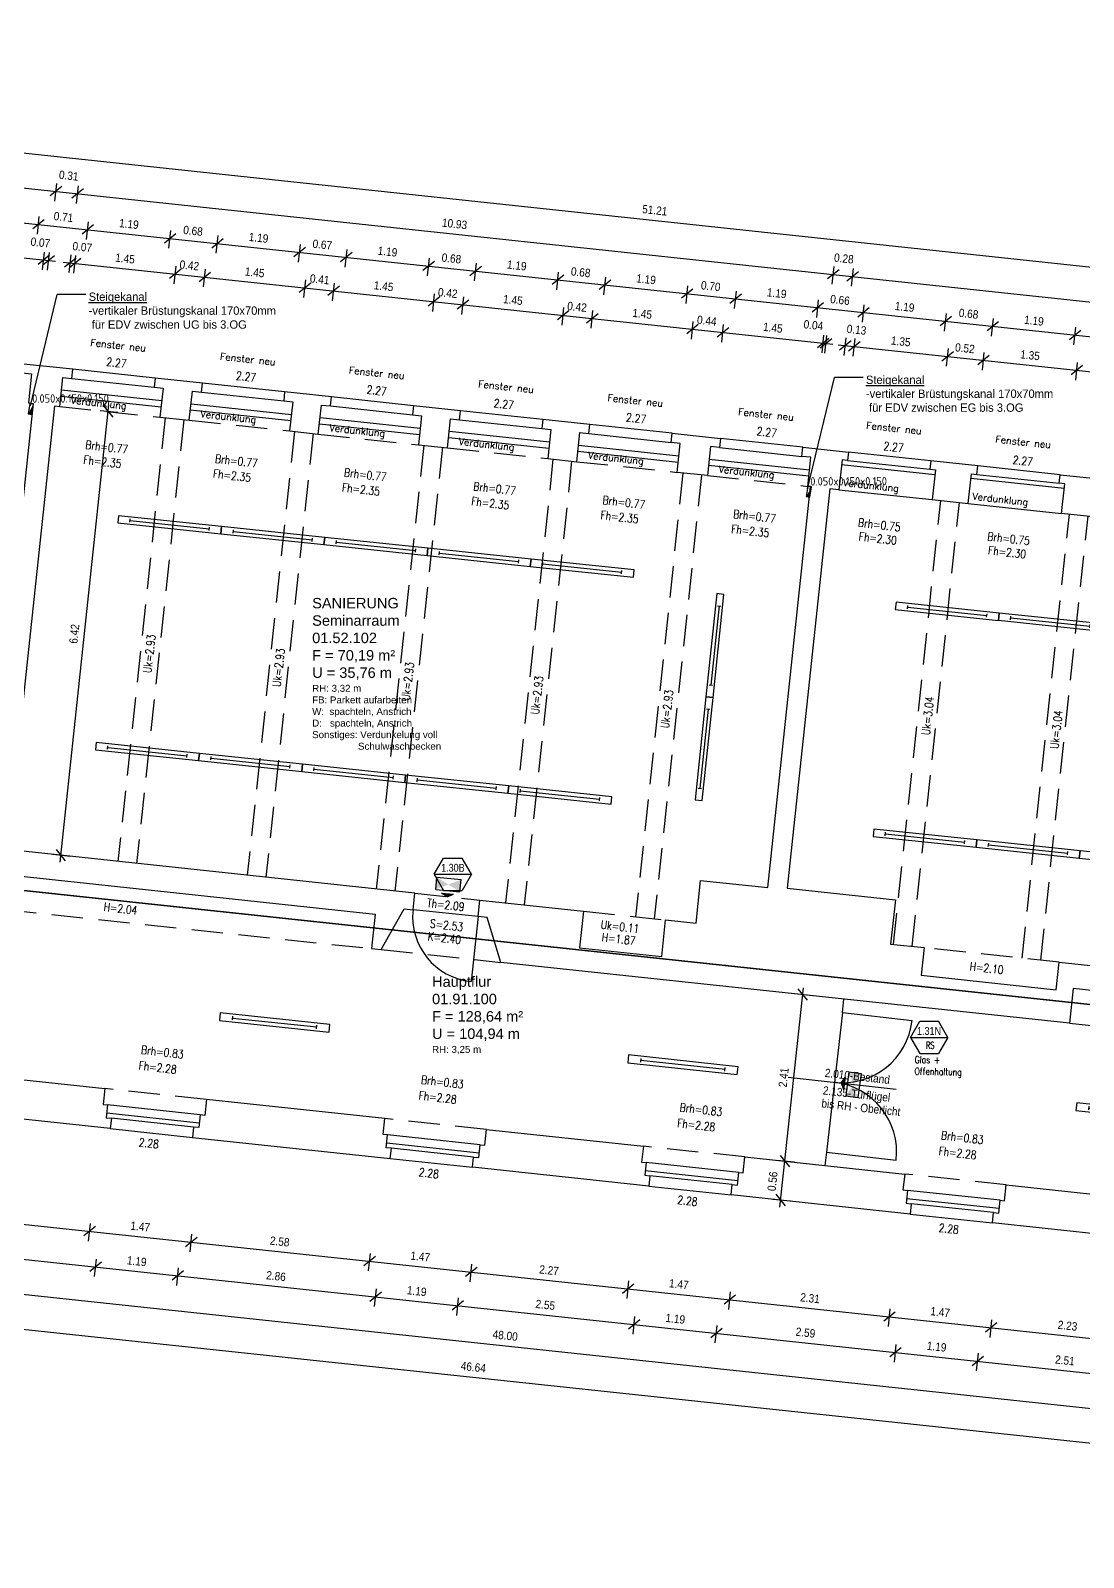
# Model space of a CAD drawing. Header units: metres. Extents: x -1139 to -992, y 249 to 309.
# Drawn here: x -1067.98 to -1052.84, y 276.57 to 298.53 of the extents above; entities that cross this region are included whole.
import ezdxf
from ezdxf.enums import TextEntityAlignment as Align

# ---------------------------------------------------------------- set-up
doc = ezdxf.new("R2010")
doc.units = ezdxf.units.M
doc.header["$LTSCALE"] = 0.03
for name, pattern in [('AUSGEZOGEN', [0]), ('DASHED', [0]), ('DOT', [6, 0, -6]), ('GESTRICHELT', [9, 6, -3]), ('GESTRICHELT2', [4.5, 3, -1.5]), ('STRICHLINIE', [19.05, 12.7, -6.35])]:
    doc.linetypes.add(name, pattern=pattern)
doc.layers.get('0').update_dxf_attribs({"linetype": 'CONTINUOUS'})
for name, color, linetype in [('A_ansicht', 9, 'DASHED'), ('A_bemaßung', 2, 'CONTINUOUS'), ('A_BRANDSCHUTZ', 10, 'CONTINUOUS'), ('A_Elektro', 1, 'STRICHLINIE'), ('A_Fenster', 7, 'CONTINUOUS'), ('A_höhen', 3, 'CONTINUOUS'), ('A_NR_TÜR', 1, 'CONTINUOUS'), ('A_räume', 5, 'CONTINUOUS'), ('A_text', 5, 'CONTINUOUS'), ('A_Tuernummern', 1, 'CONTINUOUS'), ('A_TXT-TUER', 1, 'CONTINUOUS'), ('A_türen', 9, 'CONTINUOUS'), ('A_verdeckt', 8, 'GESTRICHELT2'), ('A_wände', 4, 'CONTINUOUS'), ('E__DURCHBR', 2, 'CONTINUOUS'), ('E__LEUCHTEN', 6, 'AUSGEZOGEN'), ('E__VERSYS', 2, 'AUSGEZOGEN')]:
    doc.layers.add(name, color=color, linetype=linetype)
doc.styles.add('arial-n', font='ARIALN.TTF')
doc.styles.add('BOLDSIMP_FNT', font='TXT', dxfattribs={"height": 1})
doc.styles.add('ISO9', font='iso8.shx', dxfattribs={"height": 0.12})
doc.styles.add('NORM', font='simplex.shx', dxfattribs={"width": 0.7, "bigfont": 'bigfont.shx'})
doc.styles.add('PITSIMP8', font='PITSIMP8.SHX')
doc.styles.add('SIMPLEX', font='simplex.shx', dxfattribs={"width": 0.8, "height": 0.1})
doc.styles.get("Standard").update_dxf_attribs({"font": 'txt', "height": 1})

# ---------------------------------------------------------------- blocks, each defined once
blk = doc.blocks.new('SLASH1')
at = {"layer": 'A_bemaßung', "color": 2, "linetype": 'Continuous'}
for p, q in [((0.07663, 0.07663), (-0.07319, -0.07319)), ((0, -0.14068), (0, 0.11466))]:
    blk.add_line(p, q, dxfattribs=at)
blk = doc.blocks.new('Tür-Nr')
at = {"layer": 'A_NR_TÜR'}
for p, q in [((-0.057, -108.865), (0.077, -108.632)), ((0.077, -108.632), (0.347, -108.632)), ((0.481, -108.865), (0.347, -108.632)), ((-0.057, -108.865), (0.481, -108.865)), ((-0.057, -108.865), (0.077, -109.098)), ((0.481, -108.865), (0.347, -109.098)), ((0.077, -109.098), (0.347, -109.098))]:
    blk.add_line(p, q, dxfattribs=at)
at = {"layer": 'A_TXT-TUER', "style": 'arial-n', "flags": 4}
blk.add_attdef('TÜR-NR.', text='', height=0.113, dxfattribs=at).set_placement((0.211, -108.772), align=Align.MIDDLE_CENTER)
at = {"layer": 'A_TXT-TUER', "style": 'NORM', "width": 0.7}
for tag, flags, p in [('BRANDSCHUTZ', 4, (0.229, -108.981)), ('DIN', 5, (0.214, -109.198)), ('ABMESSUNG', 5, (0.214, -109.333)), ('WANDART', 5, (0.214, -109.601)), ('MATERIAL', 5, (0.214, -109.467)), ('ZARGE', 5, (0.214, -109.736)), ('BESCHLÄGE', 5, (0.214, -110.005)), ('SCHLOSS', 5, (0.214, -109.87)), ('SONSTIGES', 5, (0.214, -110.139))]:
    blk.add_attdef(tag, text='', height=0.0784, dxfattribs=dict(at, flags=flags)).set_placement(p, align=Align.MIDDLE_CENTER)
blk = doc.blocks.new('Deckendurchbruch')
for p, q in [((1, 1), (0, 1)), ((0, 1), (0, 0)), ((0, 0), (1, 0)), ((1, 0), (1, 1))]:
    blk.add_line(p, q)
blk.add_solid([(0, 0), (1, 1), (0, 1)])
blk = doc.blocks.new('A$C40EB2F26')
at = {"layer": 'E__DURCHBR', "color": 2, "linetype": 'Continuous', "ltscale": 5}
ref = blk.add_blockref('Deckendurchbruch', (36.838, 21.615), dxfattribs=dict(at, xscale=0.05300000142002857, yscale=0.1499999999999773, zscale=1.1, rotation=171.2059939424837))
ref.add_attrib('EC_DIM', '0.050x0.150x0.150', (36.821, 21.635), dxfattribs={"color": 2, "linetype": 'Continuous', "height": 0.12, "rotation": 0.2029, "style": 'ISO9'})
ref = blk.add_blockref('Deckendurchbruch', (48.028, 20.424), dxfattribs=dict(at, xscale=0.05300000142002857, yscale=0.1499999999999773, zscale=1.1, rotation=171.2059939424837))
ref.add_attrib('EC_DIM', '0.050x0.150x0.150', (48.011, 20.443), dxfattribs={"color": 2, "linetype": 'Continuous', "height": 0.12, "rotation": 0.2029, "style": 'ISO9'})
blk = doc.blocks.new('A$C758372F4')
at = {"layer": 'E__VERSYS', "color": 7, "linetype": 'Continuous', "ltscale": 5}
for p, q in [((36.795, 21.591), (37.182, 23.191)), ((37.592, 23.191), (37.182, 23.191)), ((47.973, 20.396), (48.36, 21.996)), ((48.77, 21.996), (48.36, 21.996))]:
    blk.add_line(p, q, dxfattribs=at)
at = {"layer": 'E__VERSYS', "color": 7, "char_height": 0.12, "attachment_point": 7}
for s, insert in [('{\\LSteigekanal\\P}-vertikaler Brüstungskanal 170x70mm \\P für EDV zwischen UG bis 3.OG', (37.633, 22.698)), ('{\\LSteigekanal\\P}-vertikaler Brüstungskanal 170x70mm \\P für EDV zwischen EG bis 3.OG', (48.811, 21.503))]:
    blk.add_mtext(s, dxfattribs=dict(at, insert=insert))
blk = doc.blocks.new('A$C3DF83419')
at = {"layer": 'E__VERSYS', "color": 3, "linetype": 'GESTRICHELT', "ltscale": 5, "const_width": 0.02}
blk.add_lwpolyline([(20.853, 16.313), (65.723, 11.515)], dxfattribs=at)
blk = doc.blocks.new('2DEL_458')
for p, q in [((-0.384, -0.236), (-0.384, 0.236)), ((0.384, -0.236), (0.384, 0.236)), ((-0.384, 0), (0.384, 0))]:
    blk.add_line(p, q)
blk.add_lwpolyline([(-0.5, -0.5), (0.5, -0.5), (0.5, 0.5), (-0.5, 0.5)], close=True)
at = {"style": 'PITSIMP8', "flags": 9}
for tag, p in [('RAUM/GRUPPE', (-0.03, 0.159)), ('BEZEICHNUNG', (-0.03, 0.179)), ('POS.NR.G-LV', (-0.03, 0.139)), ('VOLUMENSTROM', (-0.03, 0.039)), ('DRUCK/-STUFE', (-0.03, 0.019)), ('ANSCHLUSS', (-0.03, -0.001)), ('KENNUNG', (-0.03, 0.079)), ('LEISTUNG', (-0.03, 0.059)), ('FABRIKAT', (-0.03, 0.119)), ('TYP', (-0.03, 0.099)), ('SPANNUNG/FREQUENZ', (-0.03, -0.121)), ('TEMPERATUR', (-0.03, -0.061)), ('SCHUTZART', (-0.03, -0.101)), ('DREHZAHL', (-0.03, -0.081)), ('GROESSE', (-0.03, -0.021)), ('GEWICHT', (-0.03, -0.141)), ('DN', (-0.03, -0.041)), ('FREI', (-0.03, -0.161)), ('FREI', (-0.03, -0.181)), ('FREI', (-0.03, -0.201))]:
    blk.add_attdef(tag, text='', height=0.01, dxfattribs=at).set_placement(p, align=Align.MIDDLE)
blk = doc.blocks.new('PU1')
at = {"color": 3}
for p, q in [((-119, -55), (-119, 70)), ((-119, 70), (131, 70)), ((131, -55), (131, 70)), ((-119, -55), (131, -55)), ((-56, -87), (69, -87)), ((6, -118), (-56, -87)), ((6, -118), (69, -87))]:
    blk.add_line(p, q, dxfattribs=at)
for points in [[(-119, 70), (-119, -55), (131, -55), (131, 70)], [(69, -87), (-56, -87), (6, -118)]]:
    blk.add_solid(points, dxfattribs=at)

msp = doc.modelspace()

# ---------------------------------------------------------------- linework, layer by layer
at = {"layer": 'A_ansicht', "color": 9, "linetype": 'Continuous'}
for p, q in [((-1066.18941, 293.53463), (-1067.37262, 293.66098)), ((-1064.32515, 293.33552), (-1065.50833, 293.46188)), ((-1067.5445, 293.27592), (-1066.10279, 293.12184)), ((-1062.47078, 293.13746), (-1063.654, 293.26383)), ((-1065.68022, 293.07668), (-1064.23851, 292.9226)), ((-1060.61148, 292.93888), (-1061.79469, 293.06525)), ((-1063.8259, 292.87851), (-1062.38421, 292.72444)), ((-1058.75216, 292.7403), (-1059.93536, 292.86667)), ((-1061.96659, 292.67981), (-1060.5249, 292.52574)), ((-1056.87297, 292.53961), (-1058.05617, 292.66597)), ((-1060.10731, 292.48111), (-1058.6656, 292.32703)), ((-1055.03354, 292.34314), (-1056.21674, 292.46952)), ((-1058.22813, 292.28029), (-1056.78643, 292.12621)), ((-1053.17424, 292.14458), (-1054.35743, 292.27094)), ((-1056.35493, 291.92925), (-1055.01264, 291.7858)), ((-1054.49564, 291.73055), (-1053.15335, 291.5871)), ((-1065.5398, 282.9362), (-1066.87212, 283.07859)), ((-1066.83307, 282.73854), (-1065.64986, 282.61216)), ((-1061.51298, 282.50585), (-1062.84532, 282.64825)), ((-1062.80621, 282.30845), (-1061.623, 282.18207)), ((-1057.79439, 282.10846), (-1059.12671, 282.25085)), ((-1059.08758, 281.91129), (-1057.90438, 281.78492)), ((-1054.03602, 281.7068), (-1055.36834, 281.84919)), ((-1055.32918, 281.50987), (-1054.14599, 281.38352))]:
    msp.add_line(p, q, dxfattribs=at)
at = {"layer": 'A_bemaßung', "linetype": 'Continuous'}
for p, q in [((-1084.55722, 298.53357), (-1033.4382, 293.07052)), ((-1084.61017, 298.03637), (-1034.24424, 292.65381)), ((-1084.66348, 297.53923), (-1033.54446, 292.07618)), ((-1078.69775, 296.39883), (-1067.62151, 295.21511)), ((-1067.50949, 295.20315), (-1056.44319, 294.0205)), ((-1056.36365, 294.01201), (-1045.27745, 292.82723)), ((-1067.55606, 286.56958), (-1066.85262, 293.1517)), ((-1057.20255, 281.60934), (-1056.86533, 284.76477)), ((-1084.98898, 283.16913), (-1037.06632, 278.04766)), ((-1084.76917, 282.64279), (-1038.19793, 277.66575)), ((-1085.09525, 282.17478), (-1037.17259, 277.05334)), ((-1085.83049, 281.75051), (-1037.35248, 276.56971))]:
    msp.add_line(p, q, dxfattribs=at)
at = {"layer": 'A_bemaßung'}
msp.add_line((-1057.08208, 283.47798), (-1055.53241, 283.30537), dxfattribs=at)
at = {"layer": 'A_Fenster', "color": 10, "linetype": 'Continuous'}
for p, q in [((-1067.38657, 293.53055), (-1066.20336, 293.40411)), ((-1065.52227, 293.33133), (-1064.3391, 293.20488)), ((-1063.66796, 293.13316), (-1062.48477, 293.0067)), ((-1061.80866, 292.93444), (-1060.62546, 292.80801)), ((-1059.94936, 292.73575), (-1058.76618, 292.6093)), ((-1058.07018, 292.53492), (-1056.887, 292.40847)), ((-1056.2297, 292.34828), (-1055.0465, 292.22184)), ((-1056.31614, 292.29216), (-1054.97386, 292.14873)), ((-1054.37039, 292.14958), (-1053.18721, 292.02313)), ((-1054.45686, 292.09347), (-1053.11457, 291.95001))]:
    msp.add_line(p, q, dxfattribs=at)
at = {"layer": 'A_Fenster', "linetype": 'Continuous'}
for p, q in [((-1067.53494, 293.3654), (-1066.09324, 293.21133)), ((-1065.67066, 293.16616), (-1064.22896, 293.01209)), ((-1063.81633, 292.96799), (-1062.37464, 292.81392)), ((-1061.95703, 292.76929), (-1060.51533, 292.61522)), ((-1060.09775, 292.57059), (-1058.65604, 292.41652)), ((-1058.21856, 292.36975), (-1056.77687, 292.21568)), ((-1065.55255, 282.8169), (-1066.88487, 282.95927)), ((-1065.63403, 282.76025), (-1066.81722, 282.88668)), ((-1061.52573, 282.38655), (-1062.85806, 282.52894)), ((-1061.6072, 282.3299), (-1062.79039, 282.45634)), ((-1057.80714, 281.98914), (-1059.13946, 282.13153)), ((-1057.8886, 281.9325), (-1059.07179, 282.05894)), ((-1054.04878, 281.58749), (-1055.38108, 281.72988)), ((-1054.13026, 281.53084), (-1055.31343, 281.65729))]:
    msp.add_line(p, q, dxfattribs=at)
at = {"layer": 'A_türen', "linetype": 'Continuous'}
for q in [(-1062.47903, 285.88712), (-1061.64435, 284.85257)]:
    msp.add_line((-1061.54442, 285.78719), q, dxfattribs=at)
at = {"layer": 'A_türen', "color": 10}
for p, q in [((-1056.30526, 284.40815), (-1056.28454, 284.60203)), ((-1056.30526, 284.40815), (-1056.53477, 282.40123)), ((-1056.30526, 284.40815), (-1055.3018, 284.2934)), ((-1056.53477, 282.40123), (-1056.55692, 282.2075)), ((-1056.53477, 282.40123), (-1055.53131, 282.28648))]:
    msp.add_line(p, q, dxfattribs=at)
at = {"layer": 'A_türen', "linetype": 'Continuous'}
msp.add_arc((-1061.54442, 285.78719), 0.93993, 173.897035, 263.896421, dxfattribs=at)
at = {"layer": 'A_türen', "color": 10}
for centre, start, end in [((-1056.30526, 284.40815), 263.476079, 353.476079), ((-1056.53477, 282.40123), 353.476079, 83.476079)]:
    msp.add_arc(centre, 1.01, start, end, dxfattribs=at)
at = {"layer": 'A_verdeckt', "ltscale": 5}
for p, q in [((-1067.56043, 293.12677), (-1066.11873, 292.97269)), ((-1066.04168, 292.96448), (-1066.72385, 286.5812)), ((-1065.77324, 292.93577), (-1066.45541, 286.55251)), ((-1065.69617, 292.92755), (-1064.25445, 292.77347)), ((-1064.18238, 292.76576), (-1064.86455, 286.38251)), ((-1063.91393, 292.73708), (-1064.59611, 286.35382)), ((-1063.84185, 292.72938), (-1062.40015, 292.5753)), ((-1062.32556, 292.56733), (-1063.00773, 286.18407)), ((-1062.05712, 292.53864), (-1062.73928, 286.15538)), ((-1061.98253, 292.53066), (-1060.54084, 292.37659)), ((-1060.46626, 292.36863), (-1061.14843, 285.98537)), ((-1060.19782, 292.33993), (-1060.87999, 285.95667)), ((-1060.12325, 292.33197), (-1058.68154, 292.1779)), ((-1058.59703, 292.16886), (-1059.27921, 285.7856)), ((-1058.32859, 292.14018), (-1059.01076, 285.75691)), ((-1058.24407, 292.13115), (-1056.80236, 291.97707)), ((-1055.57053, 285.38926), (-1054.88838, 291.77252)), ((-1055.3021, 285.36057), (-1054.61993, 291.74383)), ((-1053.72119, 285.19162), (-1053.03901, 291.57488)), ((-1053.45274, 285.16293), (-1052.77056, 291.5462)), ((-1070.35991, 286.10623), (-1063.07552, 285.32787)), ((-1062.45363, 286.12485), (-1061.51899, 286.02497)), ((-1060.02998, 285.86583), (-1058.84672, 285.73938)), ((-1062.93631, 285.31299), (-1061.21622, 285.12908)), ((-1053.18926, 285.13478), (-1055.1281, 285.34198)), ((-1053.03714, 284.25508), (-1049.97479, 283.9278)), ((-1065.45074, 283.15798), (-1066.91232, 283.31418)), ((-1061.42391, 282.72765), (-1062.8855, 282.88384)), ((-1057.7053, 282.33023), (-1059.16691, 282.48645)), ((-1053.94694, 281.92858), (-1055.40854, 282.08478))]:
    msp.add_line(p, q, dxfattribs=at)
at = {"layer": 'A_wände', "linetype": 'Continuous'}
for points in [[(-1070.30677, 286.60339), (-1063.02239, 285.82504), (-1063.07552, 285.32787), (-1062.93631, 285.31299), (-1062.60831, 285.90094), (-1062.47903, 285.88712), (-1062.45363, 286.12485), (-1068.3122, 286.75094), (-1067.63002, 293.13421), (-1067.56043, 293.12677), (-1067.51581, 293.54436), (-1067.38657, 293.53055), (-1067.37262, 293.66098), (-1068.08121, 293.73667)], [(-1068.09499, 293.60774), (-1067.96572, 293.59393), (-1068.01034, 293.17634), (-1067.94076, 293.1689)], [(-1065.50833, 293.46188), (-1066.18941, 293.53463), (-1066.20336, 293.40411), (-1066.07411, 293.39029), (-1066.11873, 292.97269), (-1065.69617, 292.92755), (-1065.65153, 293.34513), (-1065.52227, 293.33133), (-1065.50833, 293.46188)], [(-1063.79722, 293.14696), (-1063.66796, 293.13316), (-1063.654, 293.26383), (-1064.32515, 293.33552), (-1064.3391, 293.20488), (-1064.20983, 293.19106), (-1064.25445, 292.77347), (-1063.84185, 292.72938), (-1063.79722, 293.14696)], [(-1067.94076, 293.1689), (-1068.62293, 286.78564)], [(-1062.35552, 292.99289), (-1062.40015, 292.5753), (-1061.98253, 292.53066), (-1061.9379, 292.94826), (-1061.80866, 292.93444), (-1061.79469, 293.06525), (-1062.47078, 293.13746), (-1062.48477, 293.0067), (-1062.35552, 292.99289)], [(-1060.49621, 292.79418), (-1060.54084, 292.37659), (-1060.12325, 292.33197), (-1060.07861, 292.74956), (-1059.94936, 292.73575), (-1059.93536, 292.86667), (-1060.61148, 292.93888), (-1060.62546, 292.80801), (-1060.49621, 292.79418)], [(-1058.05617, 292.66597), (-1058.07018, 292.53492), (-1058.19944, 292.54874), (-1058.24407, 292.13115), (-1058.68154, 292.1779), (-1058.63691, 292.59549), (-1058.76618, 292.6093), (-1058.75216, 292.7403), (-1058.05617, 292.66597)], [(-1049.92162, 284.42496), (-1052.98397, 284.75241), (-1053.03714, 284.25508), (-1061.21622, 285.12908), (-1061.41518, 285.77336), (-1061.54442, 285.78719), (-1061.51899, 286.02497), (-1060.02998, 285.86583), (-1060.0863, 285.33883), (-1058.90304, 285.21238), (-1058.84672, 285.73938), (-1058.4092, 285.69262), (-1058.34332, 286.30908), (-1057.37889, 286.20601), (-1056.7626, 291.97282), (-1056.80236, 291.97707), (-1056.75774, 292.39467), (-1056.887, 292.40847), (-1056.87297, 292.53961), (-1056.21674, 292.46952), (-1056.2297, 292.34828), (-1056.30924, 292.35679), (-1056.35493, 291.92925), (-1056.48418, 291.94307), (-1057.09834, 286.19614), (-1055.54232, 286.02985)], [(-1054.96696, 292.21334), (-1055.01264, 291.7858), (-1054.49564, 291.73055), (-1054.44995, 292.15808), (-1054.37039, 292.14958), (-1054.35743, 292.27094), (-1055.03354, 292.34314), (-1055.0465, 292.22184), (-1054.96696, 292.21334)], [(-1052.518, 292.07448), (-1052.53099, 291.95301), (-1052.61053, 291.96151), (-1052.65622, 291.53397), (-1053.15335, 291.5871), (-1053.10766, 292.01464), (-1053.18721, 292.02313), (-1053.17424, 292.14458), (-1052.518, 292.07448)], [(-1055.54232, 286.02985), (-1055.61033, 285.39351), (-1055.1281, 285.34198), (-1055.1706, 284.94428), (-1053.23176, 284.73707), (-1053.18926, 285.13478), (-1049.34655, 284.72423)], [(-1066.83307, 282.73854), (-1069.43806, 283.01675), (-1069.42221, 283.16508), (-1069.34766, 283.15711), (-1069.328, 283.34104), (-1069.26337, 283.33414), (-1069.23893, 283.56283), (-1066.91232, 283.31418), (-1066.93676, 283.0855), (-1066.87212, 283.07859), (-1066.89178, 282.89466), (-1066.81722, 282.88668), (-1066.83307, 282.73854)], [(-1062.80621, 282.30845), (-1062.79039, 282.45634), (-1062.86496, 282.46432), (-1062.84532, 282.64825), (-1062.90993, 282.65515), (-1062.8855, 282.88384), (-1065.45074, 283.15798), (-1065.47518, 282.92931), (-1065.5398, 282.9362), (-1065.55945, 282.75227), (-1065.63403, 282.76025), (-1065.64986, 282.61216), (-1062.80621, 282.30845)], [(-1061.623, 282.18207), (-1061.6072, 282.3299), (-1061.53263, 282.32193), (-1061.51298, 282.50585), (-1061.44834, 282.49896), (-1061.42391, 282.72765), (-1059.16691, 282.48645), (-1059.19135, 282.25774), (-1059.12671, 282.25085), (-1059.14637, 282.06691), (-1059.07179, 282.05894), (-1059.08758, 281.91129), (-1061.623, 282.18207)], [(-1057.90438, 281.78492), (-1057.8886, 281.9325), (-1057.81404, 281.92452), (-1057.79439, 282.10846), (-1057.72975, 282.10155), (-1057.7053, 282.33023), (-1055.40854, 282.08478), (-1055.43298, 281.8561), (-1055.36834, 281.84919), (-1055.38799, 281.66525), (-1055.31343, 281.65729), (-1055.32918, 281.50987), (-1057.90438, 281.78492)], [(-1054.14599, 281.38352), (-1054.13026, 281.53084), (-1054.05567, 281.52287), (-1054.03602, 281.7068), (-1053.97138, 281.6999), (-1053.94694, 281.92858), (-1051.72972, 281.69163), (-1051.75416, 281.46295), (-1051.68953, 281.45604), (-1051.70918, 281.2721), (-1051.63461, 281.26414), (-1051.65033, 281.11698), (-1054.14599, 281.38352)]]:
    msp.add_lwpolyline(points, dxfattribs=at)

# ---------------------------------------------------------------- block references
at = {"layer": 'A_bemaßung', "color": 7}
for p, rotation in [((-1067.61467, 296.22008), 353.8999999999999), ((-1067.30379, 296.18686), 353.8999999999999), ((-1067.86666, 295.74417), 353.8999999999999), ((-1067.15808, 295.66844), 353.8999999999999), ((-1065.97488, 295.54199), 353.8999999999999), ((-1065.2938, 295.46921), 353.8999999999999), ((-1064.11064, 295.34276), 353.8999999999999), ((-1067.79054, 295.23318), 353.8999999999999), ((-1067.72095, 295.22575), 353.8999999999999), ((-1067.41006, 295.19252), 353.8999999999999), ((-1067.34047, 295.18509), 353.8999999999999), ((-1063.43949, 295.27104), 353.8999999999999), ((-1062.25629, 295.1446), 353.8999999999999), ((-1065.89877, 295.03102), 353.8999999999999), ((-1065.4762, 294.98585), 353.8999999999999), ((-1061.5802, 295.07234), 353.8999999999999), ((-1060.397, 294.94588), 353.8999999999999), ((-1059.72087, 294.87364), 353.8999999999999), ((-1056.43636, 295.02547), 353.8999999999999), ((-1056.15795, 294.99571), 353.8999999999999), ((-1064.03448, 294.83178), 353.8999999999999), ((-1063.62187, 294.78768), 353.8999999999999), ((-1062.18017, 294.63361), 353.8999999999999), ((-1058.53769, 294.74719), 353.8999999999999), ((-1057.8417, 294.6728), 353.8999999999999), ((-1061.76257, 294.58899), 353.8999999999999), ((-1060.32088, 294.4349), 353.8999999999999), ((-1056.65852, 294.54636), 353.8999999999999), ((-1056.00229, 294.47623), 353.8999999999999), ((-1059.90328, 294.39027), 353.8999999999999), ((-1058.46157, 294.2362), 353.8999999999999), ((-1054.81911, 294.34978), 353.8999999999999), ((-1054.14298, 294.27753), 353.8999999999999), ((-1058.0241, 294.18945), 353.8999999999999), ((-1056.5824, 294.03538), 353.8999999999999), ((-1056.54263, 294.03112), 353.8999999999999), ((-1056.26421, 294.00137), 353.8999999999999), ((-1056.13495, 293.98756), 353.8999999999999), ((-1052.9598, 294.15108), 353.8999999999999), ((-1054.79267, 293.84411), 353.8999999999999), ((-1054.27567, 293.78886), 353.8999999999999), ((-1052.93339, 293.64542), 353.8999999999999), ((-1066.86326, 293.05227), 83.9), ((-1067.54543, 286.66901), 83.9), ((-1056.87596, 284.66533), 83.9), ((-1057.13206, 282.26897), 83.9), ((-1057.19193, 281.70879), 83.9), ((-1067.13178, 281.26073), 353.8999999999999), ((-1065.67019, 281.10455), 353.8999999999999), ((-1063.10494, 280.83039), 353.8999999999999), ((-1067.04571, 280.74869), 353.8999999999999), ((-1065.86251, 280.62224), 353.8999999999999), ((-1061.64336, 280.6742), 353.8999999999999), ((-1059.38635, 280.43299), 353.8999999999999), ((-1063.01889, 280.31834), 353.8999999999999), ((-1061.83568, 280.1919), 353.8999999999999), ((-1057.92475, 280.27679), 353.8999999999999), ((-1059.30029, 279.92095), 353.8999999999999), ((-1055.62799, 280.03135), 353.8999999999999), ((-1058.1171, 279.7945), 353.8999999999999), ((-1054.1664, 279.87514), 353.8999999999999), ((-1055.54191, 279.51929), 353.8999999999999), ((-1054.35874, 279.39285), 353.8999999999999)]:
    msp.add_blockref('SLASH1', p, dxfattribs=dict(at, rotation=rotation))
at = {"layer": 'A_Elektro'}
for name in ['A$C758372F4', 'A$C40EB2F26', 'A$C3DF83419']:
    msp.add_blockref(name, (-1104.77685, 271.54497), dxfattribs=at)
at = {"layer": 'A_Tuernummern'}
ref = msp.add_blockref('Tür-Nr', (-1062.11715, 395.26284), dxfattribs=at)
ref.add_attrib('TÜR-NR.', '1.30B', dxfattribs={"layer": 'A_TXT-TUER', "height": 0.112896, "style": 'arial-n'}).set_placement((-1061.90579, 286.4905), align=Align.MIDDLE_CENTER)
ref = msp.add_blockref('Tür-Nr', (-1055.26961, 392.91577), dxfattribs=at)
ref.add_attrib('TÜR-NR.', '1.31N', dxfattribs={"layer": 'A_TXT-TUER', "height": 0.112896, "style": 'arial-n'}).set_placement((-1055.05825, 284.14343), align=Align.MIDDLE_CENTER)
ref.add_attrib('BRANDSCHUTZ', 'RS', dxfattribs={"layer": 'A_TXT-TUER', "height": 0.1, "style": 'NORM', "width": 0.7}).set_placement((-1055.04094, 283.93484), align=Align.MIDDLE_CENTER)
at = {"layer": 'E__LEUCHTEN', "color": 1, "linetype": 'Continuous', "ltscale": 0.1, "yscale": 0.1053807999999776, "zscale": 1.4913265}
for p, xscale, rotation in [((-1065.97898, 291.42445), 1.491326500000009, 353.9999999999999), ((-1064.49583, 291.26856), 1.491326500000009, 353.9999999999999), ((-1063.01267, 291.11268), 1.491326500000009, 353.9999999999999), ((-1061.52951, 290.95679), 1.491326500000009, 353.9999999999999), ((-1060.04636, 290.80091), 1.491326500000009, 353.9999999999999), ((-1058.13758, 289.68703), 1.491326499999976, 263.999999999991), ((-1054.79665, 290.18007), 1.491326500000009, 353.9999999999999), ((-1053.31349, 290.02419), 1.491326500000009, 353.9999999999999), ((-1058.29347, 288.20388), 1.491326499999976, 263.999999999991), ((-1066.29912, 288.16152), 1.491326500000009, 353.9999999999999), ((-1064.81597, 288.00564), 1.491326500000009, 353.9999999999999), ((-1063.33281, 287.84975), 1.491326500000009, 353.9999999999999), ((-1061.84965, 287.69386), 1.491326500000009, 353.9999999999999), ((-1060.3665, 287.53798), 1.491326500000009, 353.9999999999999), ((-1055.11679, 286.91715), 1.491326500000009, 353.9999999999999), ((-1053.63363, 286.76126), 1.491326500000009, 353.9999999999999), ((-1052.15047, 286.60537), 1.491326500000009, 353.9999999999999)]:
    msp.add_blockref('2DEL_458', p, dxfattribs=dict(at, xscale=xscale, rotation=rotation))
at = {"layer": 'E__LEUCHTEN', "color": 7, "xscale": 0.001399470506371763, "yscale": 0.001399470505930367, "zscale": 0.001399470506, "rotation": 354.4261935098201}
msp.add_blockref('PU1', (-1061.97922, 286.23993), dxfattribs=at)
at = {"layer": 'E__LEUCHTEN', "color": 7, "linetype": 'Continuous', "ltscale": 5, "xscale": 1.584999999999998, "yscale": 0.1120000000000232, "zscale": 1.585, "rotation": 353.8999905678044}
for p in [(-1064.46936, 284.26481), (-1058.59742, 283.65753), (-1052.15154, 282.9695)]:
    msp.add_blockref('2DEL_458', p, dxfattribs=at)
at = {"layer": 'E__LEUCHTEN', "xscale": 0.001400528304440844, "yscale": 0.001400528303747706, "zscale": 0.001400528304, "rotation": 262.2233687730078}
msp.add_blockref('PU1', (-1056.15583, 283.38062), dxfattribs=at)

# ---------------------------------------------------------------- texts
at = {"layer": 'A_bemaßung', "color": 7, "linetype": 'DOT', "style": 'BOLDSIMP_FNT', "width": 0.9}
for s, rotation, p in [('0.31', 353.8, (-1067.58009, 296.36656)), ('0.71', 353.8, (-1067.65536, 295.77187)), ('51.21', 353.8, (-1059.19183, 295.87307)), ('1.19', 353.8, (-1066.71457, 295.67132)), ('0.68', 353.8, (-1065.79267, 295.57281)), ('10.93', 353.8, (-1062.07186, 295.678)), ('0.07', 353.8, (-1067.98824, 295.40449)), ('0.07', 353.8, (-1067.38551, 295.34006)), ('1.19', 353.8, (-1064.85031, 295.4721)), ('0.67', 353.8, (-1063.93338, 295.37411)), ('1.19', 353.8, (-1062.99598, 295.27391)), ('1.45', 353.8, (-1066.77027, 295.17443)), ('0.42', 353.8, (-1065.8458, 295.07564)), ('0.68', 353.8, (-1062.07657, 295.17566)), ('1.19', 353.8, (-1061.13668, 295.07522)), ('0.28', 353.8, (-1056.43336, 295.17532)), ('1.45', 353.8, (-1064.90599, 294.97519)), ('0.41', 353.8, (-1063.97116, 294.8753)), ('0.68', 353.8, (-1060.21725, 294.97696)), ('1.19', 353.8, (-1059.27737, 294.87652)), ('1.45', 353.8, (-1063.05167, 294.77702)), ('0.42', 353.8, (-1062.12969, 294.67849)), ('0.70', 353.8, (-1058.34801, 294.7772)), ('1.19', 353.8, (-1057.3982, 294.6757)), ('1.45', 353.8, (-1061.19237, 294.57833)), ('0.42', 353.8, (-1060.27039, 294.4798)), ('0.66', 353.8, (-1056.48872, 294.5785)), ('1.19', 353.8, (-1055.55879, 294.47912)), ('1.45', 353.8, (-1059.33307, 294.37962)), ('0.44', 353.8, (-1058.40371, 294.2803)), ('1.45', 353.8, (-1057.45389, 294.17879)), ('0.04', 353.8, (-1056.87099, 294.21639)), ('0.68', 353.8, (-1054.63937, 294.38086)), ('1.19', 353.8, (-1053.69948, 294.28042)), ('0.13', 353.8, (-1056.25092, 294.15012)), ('1.35', 353.8, (-1055.61446, 293.98222)), ('0.52', 353.8, (-1054.69249, 293.8837)), ('1.35', 353.8, (-1053.75518, 293.78352)), ('6.42', 83.8, (-1067.27127, 289.70486)), ('2.41', 83.8, (-1057.06957, 283.32417)), ('2.010-Bestand', 353.643986, (-1056.56591, 283.44779)), ('2.135-Türflügel', 353.643986, (-1056.59405, 283.19516)), ('bis RH - Oberlicht', 353.643986, (-1056.61482, 283.00831)), ('0.56', 83.8, (-1057.22919, 281.83055)), ('1.47', 353.8, (-1066.55162, 281.24903)), ('2.58', 353.8, (-1064.54588, 281.03467)), ('1.47', 353.8, (-1062.5248, 280.81868)), ('1.19', 353.8, (-1066.6022, 280.75157)), ('2.27', 353.8, (-1060.67318, 280.62079)), ('2.86', 353.8, (-1064.59903, 280.5375)), ('1.47', 353.8, (-1058.8062, 280.42127)), ('1.19', 353.8, (-1062.57538, 280.32124)), ('2.55', 353.8, (-1060.72631, 280.12363)), ('2.31', 353.8, (-1056.91935, 280.21963)), ('1.19', 353.8, (-1058.85677, 279.92383)), ('1.47', 353.8, (-1055.04784, 280.01962)), ('48.00', 353.8, (-1061.34338, 279.68673)), ('2.59', 353.8, (-1056.98526, 279.72383)), ('2.23', 353.8, (-1053.21611, 279.82387)), ('1.19', 353.8, (-1055.0984, 279.52218)), ('46.64', 353.8, (-1061.80185, 279.23287)), ('2.51', 353.8, (-1053.25389, 279.32506))]:
    msp.add_text(s, height=0.12, rotation=rotation, dxfattribs=at).set_placement(p, align=Align.BOTTOM_LEFT)
at = {"layer": 'A_BRANDSCHUTZ', "linetype": 'Continuous', "insert": (-1055.26318, 283.78113), "char_height": 0.1, "width": 1, "attachment_point": 1, "rotation": 359, "style": 'SIMPLEX'}
msp.add_mtext('Glas + Offenhaltung', dxfattribs=at)
at = {"layer": 'A_höhen', "linetype": 'Continuous', "style": 'SIMPLEX', "width": 0.8}
for s, rotation, p in [('2.27', 353.4, (-1066.74448, 293.75527)), ('2.27', 353.4, (-1064.88022, 293.55603)), ('2.27', 353.4, (-1063.00172, 293.35529)), ('2.27', 353.4, (-1061.17343, 293.1599)), ('2.27', 353.4, (-1059.27117, 292.95662)), ('2.27', 353.4, (-1057.392, 292.75577)), ('Brh=0.77', 353.4, (-1066.88417, 292.54174)), ('2.27', 353.4, (-1055.5684, 292.5436)), ('Fh=2.35', 353.4, (-1066.94546, 292.33125)), ('Brh=0.77', 353.4, (-1065.0199, 292.34251)), ('2.27', 353.4, (-1053.7091, 292.34489)), ('Fh=2.35', 353.4, (-1065.08119, 292.13201)), ('Brh=0.77', 353.4, (-1063.16559, 292.14434)), ('Fh=2.35', 353.4, (-1063.22688, 291.93385)), ('Brh=0.77', 353.4, (-1061.30628, 291.94564)), ('Fh=2.35', 353.4, (-1061.36758, 291.73514)), ('Brh=0.77', 353.4, (-1059.44699, 291.74693)), ('Fh=2.35', 353.4, (-1059.50828, 291.53645)), ('Brh=0.77', 353.4, (-1057.56781, 291.54611)), ('Brh=0.75', 353.4, (-1055.77322, 291.42348)), ('Fh=2.35', 353.4, (-1057.62909, 291.33562)), ('Fh=2.30', 353.4, (-1055.79409, 291.22807)), ('Brh=0.75', 353.4, (-1053.91392, 291.22478)), ('Fh=2.30', 353.4, (-1053.9348, 291.02938)), ('Uk=2.93', 83.4, (-1066.27177, 289.56891)), ('Uk=2.93', 83.4, (-1064.41246, 289.37021)), ('Uk=2.93', 83.4, (-1062.55564, 289.17178)), ('Uk=2.93', 83.4, (-1060.69636, 288.97307)), ('Uk=2.93', 83.4, (-1058.82712, 288.77331)), ('Uk=3.04', 83.4, (-1055.07622, 288.67602)), ('Uk=3.04', 83.4, (-1053.22685, 288.47838)), ('H=2.04', 353.4, (-1066.6859, 285.90324)), ('Th=2.09', 353.4, (-1062.00736, 285.95733)), ('K=2.40', 353.4, (-1062.02793, 285.47978)), ('S=2.53', 353.4, (-1061.99638, 285.66332)), ('H=2.10', 353.4, (-1054.22931, 285.04744)), ('Brh=0.83', 353.4, (-1066.08338, 283.8398)), ('Fh=2.28', 353.4, (-1066.15114, 283.61744)), ('Brh=0.83', 353.4, (-1062.05656, 283.40946)), ('Fh=2.28', 353.4, (-1062.12431, 283.18708)), ('Brh=0.83', 353.4, (-1058.33797, 283.01206)), ('Fh=2.28', 353.4, (-1058.40571, 282.78969)), ('Brh=0.83', 353.4, (-1054.5796, 282.61039)), ('2.28', 353.4, (-1066.27769, 282.52793)), ('Fh=2.28', 353.4, (-1054.64736, 282.38803)), ('2.28', 353.4, (-1062.25086, 282.09758)), ('2.28', 353.4, (-1058.53226, 281.70018)), ('2.28', 353.4, (-1054.77391, 281.29853))]:
    msp.add_text(s, height=0.12, rotation=rotation, dxfattribs=at).set_placement(p, align=Align.MIDDLE_CENTER)
for s, p in [('Uk=0.11', (-1059.78916, 285.58057)), ('H=1.87', (-1059.77303, 285.39861))]:
    msp.add_text(s, height=0.12, rotation=353.4, dxfattribs=at).set_placement(p, align=Align.BOTTOM_LEFT)
at = {"layer": 'A_räume', "linetype": 'Continuous', "char_height": 0.15, "width": 6.6459, "attachment_point": 1}
for s, insert in [('\\fArial|b0|i0|c0|p34;SANIERUNG \\PSeminarraum\\P01.52.102\\PF = 70,19 m²\\PU = 35,76 m\\P\\H0.1;RH: 3,32 m\\PFB: Parkett aufarbeiten\\PW:  spachteln, Anstrich\\PD:   spachteln, Anstrich\\PSonstiges: Verdunkelung voll\\P                 Schulwaschbecken', (-1063.92957, 290.37207)), ('\\fArial|b0|i0|c0|p34;Hauptflur\\P01.91.100\\PF = 128,64 m²\\PU = 104,94 m\\P\\H0.1;RH: 3,25 m', (-1062.20568, 284.92825))]:
    msp.add_mtext(s, dxfattribs=dict(at, insert=insert))
at = {"layer": 'A_text', "linetype": 'Continuous', "char_height": 0.1, "width": 1.1421, "attachment_point": 1}
for s, insert, rotation in [('{\\Fsimplex.shx;Fenster neu}', (-1067.11248, 294.09688), 354), ('{\\Fsimplex.shx;Fenster neu}', (-1065.24817, 293.89797), 354), ('{\\Fsimplex.shx;Fenster neu}', (-1063.39386, 293.69973), 354), ('{\\Fsimplex.shx;Fenster neu}', (-1061.53455, 293.50115), 354), ('{\\Fsimplex.shx;Verdunklung}', (-1067.39416, 293.26874), 353.899846), ('{\\Fsimplex.shx;Fenster neu}', (-1059.67522, 293.30257), 354), ('{\\Fsimplex.shx;Verdunklung}', (-1065.52987, 293.06959), 353.899846), ('{\\Fsimplex.shx;Fenster neu}', (-1057.79603, 293.10187), 354), ('{\\Fsimplex.shx;Verdunklung}', (-1063.67552, 292.8719), 353.899846), ('{\\Fsimplex.shx;Fenster neu}', (-1055.9566, 292.90542), 354), ('{\\Fsimplex.shx;Verdunklung}', (-1061.8161, 292.6742), 353.899846), ('{\\Fsimplex.shx;Fenster neu}', (-1054.09728, 292.70699), 354), ('{\\Fsimplex.shx;Verdunklung}', (-1059.95691, 292.47447), 353.899846), ('{\\Fsimplex.shx;Verdunklung}', (-1058.07762, 292.27468), 353.899846), ('{\\Fsimplex.shx;Verdunklung}', (-1056.28805, 292.08201), 353.899846), ('{\\Fsimplex.shx;Verdunklung}', (-1054.42861, 291.88471), 353.899846)]:
    msp.add_mtext(s, dxfattribs=dict(at, insert=insert, rotation=rotation))

doc.saveas('drawing.dxf')
